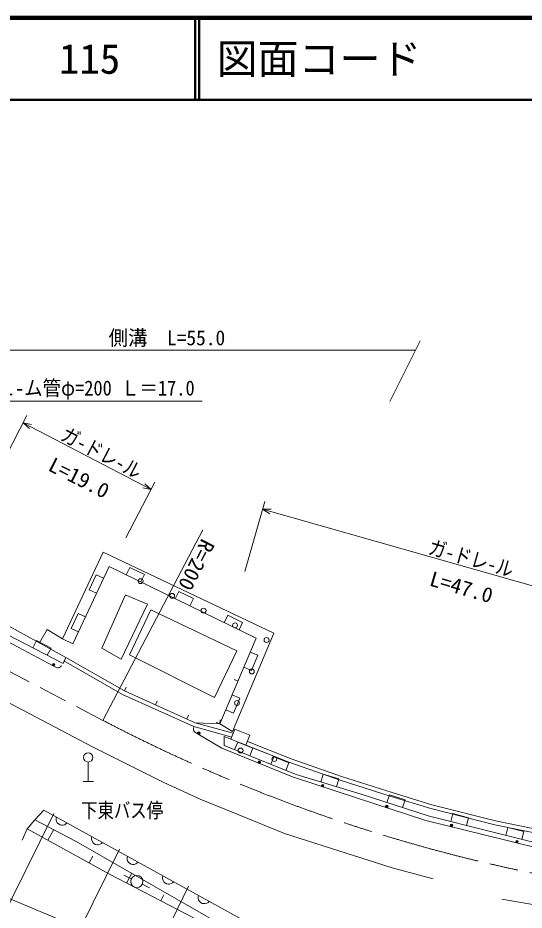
# Model space of a CAD drawing. Units: millimetres, scale not verified. Extents: x 40000 to 680000, y 20000 to 380000.
# Drawn here: x 96130 to 157915, y 271036 to 380000 of the extents above; entities that cross this region are included whole.
import ezdxf
from ezdxf.enums import TextEntityAlignment as Align

# ---------------------------------------------------------------- set-up
doc = ezdxf.new("R2010")
doc.units = ezdxf.units.MM
doc.header["$LTSCALE"] = 1000
doc.linetypes.add('CHAIN', pattern=[18.5, 12, -1.5, 3.5, -1.5])
for name, color, linetype, lineweight in [('M-BGD', 7, 'Continuous', 13), ('M-BGD-EXST', 7, 'Continuous', 13), ('M-BMK', 2, 'CHAIN', 13), ('M-STR-HTXT', 7, 'Continuous', 13), ('M-STR-STRC', 7, 'Continuous', 13), ('M-TTL', 2, 'Continuous', 140), ('M-TTL-LINE', 7, 'Continuous', 50)]:
    doc.layers.add(name, color=color, linetype=linetype, lineweight=lineweight)
doc.layers.add('M-BGD-HTXT', color=7, linetype='Continuous')
doc.layers.add('M-TTL-TXT', color=7, linetype='Continuous')
doc.styles.add('ＭＳ ゴシック', font='')
doc.styles.get('ＭＳ ゴシック').set_extended_font_data('MS Gothic')

msp = doc.modelspace()

# ---------------------------------------------------------------- linework, layer by layer
at = {"layer": 'M-BGD'}
for p, q in [((101575, 304173), (106530, 314752)), ((106530, 314752), (127353, 304843)), ((107266, 313012), (102847, 303571)), ((125210, 304240), (107266, 313012)), ((109798, 312887), (109358, 311989)), ((111594, 312009), (109798, 312887)), ((105680, 311981), (104832, 310170)), ((106585, 311557), (105680, 311981)), ((111155, 311110), (111594, 312009)), ((85438, 311003), (101977, 301897)), ((101642, 301160), (84769, 309932)), ((104832, 310170), (105737, 309746)), ((106396, 303035), (109208, 309463)), ((109208, 309530), (111953, 308392)), ((115779, 309963), (115340, 309065)), ((117576, 309085), (115779, 309963)), ((100428, 300879), (86130, 308523)), ((111953, 308392), (108739, 301696)), ((117137, 308187), (117576, 309085)), ((109743, 302231), (112355, 307722)), ((112355, 307722), (122867, 302700)), ((103470, 307260), (102622, 305449)), ((104376, 306837), (103470, 307260)), ((121760, 307040), (121321, 306141)), ((123557, 306161), (121760, 307040)), ((99700, 305311), (98775, 303660)), ((101575, 304173), (99700, 305311)), ((102622, 305449), (103528, 305025)), ((123118, 305263), (123557, 306161)), ((102847, 303571), (101575, 304173)), ((120791, 293795), (125210, 304240)), ((120791, 293795), (125210, 304240)), ((127353, 304843), (122331, 292858)), ((125210, 304240), (124750, 304435)), ((98404, 303971), (97942, 303083)), ((100178, 303048), (98404, 303971)), ((99717, 302161), (100178, 303048)), ((108739, 301696), (106396, 303035)), ((101977, 301897), (101642, 301160)), ((109141, 297812), (101977, 301897)), ((120122, 297009), (109743, 302231)), ((122867, 302700), (120122, 297009)), ((125416, 302160), (124495, 302550)), ((124637, 300318), (125416, 302160)), ((100693, 300737), (100428, 300879)), ((101420, 300825), (101328, 300738)), ((101458, 300895), (101420, 300825)), ((108914, 297366), (101729, 301462)), ((100834, 300662), (100693, 300737)), ((100976, 300631), (100834, 300662)), ((101093, 300637), (100976, 300631)), ((101228, 300678), (101093, 300637)), ((101328, 300738), (101228, 300678)), ((123716, 300708), (124637, 300318)), ((123001, 299018), (122540, 299212)), ((109141, 297812), (109346, 298268)), ((109141, 297812), (117778, 293929)), ((117778, 293929), (109141, 297812)), ((117608, 293457), (108914, 297366)), ((112937, 296106), (113142, 296562)), ((123207, 296938), (122286, 297327)), ((122427, 295096), (123207, 296938)), ((121506, 295485), (122427, 295096)), ((116733, 294399), (116938, 294855)), ((120791, 293795), (120814, 294294)), ((117551, 293124), (117561, 293257)), ((117562, 293024), (117551, 293124)), ((117561, 293257), (117594, 293354)), ((117594, 293354), (117625, 293405)), ((122263, 292164), (117608, 293457)), ((117778, 293929), (120791, 293795)), ((122397, 292646), (117778, 293929)), ((120791, 293795), (120331, 293990)), ((122331, 292858), (120791, 293795)), ((122596, 293150), (122108, 291915)), ((124459, 292414), (122596, 293150)), ((117600, 292932), (117562, 293024)), ((117672, 292819), (117600, 292932)), ((117748, 292751), (117672, 292819)), ((117886, 292669), (117748, 292751)), ((118144, 292516), (117886, 292669)), ((121021, 290807), (118144, 292516)), ((121316, 291141), (121316, 292228)), ((121316, 292228), (129321, 289065)), ((123971, 291179), (124459, 292414)), ((130112, 287583), (121316, 291141)), ((122108, 291915), (123971, 291179)), ((122963, 291553), (122588, 290626)), ((124817, 290803), (122963, 291553)), ((123971, 291179), (129321, 289065)), ((124155, 291644), (129497, 289534)), ((129654, 287300), (121021, 290807)), ((124442, 289876), (124817, 290803)), ((104713, 289126), (104713, 286746)), ((127361, 289775), (126986, 288848)), ((129215, 289025), (127361, 289775)), ((128840, 288098), (129215, 289025)), ((129321, 289065), (135448, 286891)), ((129321, 289065), (135448, 286891)), ((129497, 289534), (135608, 287365)), ((104083, 286746), (105343, 286746)), ((137568, 284692), (129654, 287300)), ((138018, 285211), (130112, 287583)), ((133394, 287642), (133107, 286685)), ((135310, 287068), (133394, 287642)), ((135023, 286110), (135310, 287068)), ((135448, 286891), (141674, 284915)), ((135448, 286891), (141674, 284915)), ((135608, 287365), (141821, 285393)), ((145931, 281994), (137568, 284692)), ((146221, 282543), (138018, 285211)), ((141478, 285137), (141168, 284186)), ((143380, 284519), (141478, 285137)), ((141674, 284915), (146517, 283432)), ((141674, 284915), (146517, 283432)), ((141821, 285393), (146652, 283914)), ((143070, 283568), (143380, 284519)), ((146517, 283432), (154324, 281456)), ((146517, 283432), (154324, 281456)), ((146652, 283914), (154436, 281943)), ((99316, 283248), (98207, 282078)), ((125322, 268879), (99316, 283248)), ((100827, 282414), (100792, 282227)), ((100792, 282227), (100798, 282052)), ((153633, 280665), (146221, 282543)), ((149203, 282819), (148957, 281850)), ((151141, 282328), (149203, 282819)), ((150896, 281358), (151141, 282328)), ((98207, 282078), (97283, 280970)), ((98207, 282078), (103258, 279430)), ((100798, 282052), (100857, 281848)), ((100857, 281848), (100945, 281697)), ((100945, 281697), (101073, 281558)), ((101073, 281558), (101283, 281441)), ((101283, 281441), (101470, 281407)), ((101470, 281407), (101645, 281413)), ((101645, 281413), (101849, 281472)), ((101849, 281472), (102000, 281560)), ((102000, 281560), (102140, 281688)), ((153215, 280196), (145931, 281994)), ((154324, 281456), (164602, 279380)), ((154324, 281456), (162207, 279836)), ((154436, 281943), (162308, 280326)), ((155914, 281134), (155676, 280163)), ((157857, 280656), (155914, 281134)), ((97283, 280970), (96668, 279585)), ((107323, 275427), (97283, 280970)), ((99793, 279584), (100505, 280873)), ((159779, 278577), (153215, 280196)), ((159661, 279183), (153633, 280665)), ((157618, 279685), (157857, 280656)), ((103258, 279430), (124944, 267006)), ((105161, 280019), (105126, 279832)), ((105126, 279832), (105133, 279657)), ((105133, 279657), (105191, 279454)), ((105191, 279454), (105279, 279302)), ((105279, 279302), (105408, 279163)), ((105408, 279163), (105618, 279047)), ((105618, 279047), (105804, 279012)), ((105804, 279012), (105979, 279018)), ((105979, 279018), (106183, 279077)), ((106183, 279077), (106334, 279165)), ((106334, 279165), (106474, 279293)), ((104813, 276812), (105260, 277622)), ((109495, 277624), (109461, 277437)), ((109461, 277437), (109467, 277263)), ((109467, 277263), (109526, 277059)), ((109526, 277059), (109614, 276907)), ((109614, 276907), (109742, 276768)), ((110517, 276682), (110669, 276770)), ((110669, 276770), (110808, 276899)), ((109742, 276768), (109952, 276652)), ((109952, 276652), (110139, 276617)), ((110139, 276617), (110314, 276624)), ((110314, 276624), (110517, 276682)), ((119825, 268898), (107323, 275427)), ((109978, 274865), (109083, 275312)), ((109406, 274338), (110037, 275546)), ((113830, 275229), (113795, 275043)), ((113795, 275043), (113801, 274868)), ((113801, 274868), (113860, 274664)), ((113860, 274664), (113948, 274513)), ((90940, 274160), (110772, 265907)), ((111319, 274194), (112214, 273747)), ((113948, 274513), (114076, 274373)), ((114076, 274373), (114287, 274257)), ((114287, 274257), (114473, 274222)), ((114473, 274222), (114648, 274229)), ((114648, 274229), (114852, 274287)), ((114852, 274287), (115003, 274375)), ((115003, 274375), (115143, 274504)), ((113574, 272162), (113958, 272897)), ((118164, 272834), (118130, 272648)), ((118130, 272648), (118136, 272473)), ((118136, 272473), (118195, 272269)), ((118195, 272269), (118282, 272118)), ((118282, 272118), (118411, 271978)), ((118411, 271978), (118621, 271862)), ((118621, 271862), (118807, 271828)), ((118807, 271828), (118982, 271834)), ((118982, 271834), (119186, 271893)), ((119186, 271893), (119337, 271980)), ((119337, 271980), (119477, 272109))]:
    msp.add_line(p, q, dxfattribs=at)
for centre, radius in [((111109, 311213), 300), ((114951, 309414), 300), ((118794, 307616), 300), ((122636, 305817), 300), ((126479, 304018), 300), ((100499, 301011), 150), ((100499, 301011), 90), ((100499, 301011), 30), ((124680, 300176), 300), ((122881, 296333), 300), ((118220, 292645), 150), ((118220, 292645), 90), ((118220, 292645), 30), ((104713, 289686), 560), ((123308, 290536), 300), ((125610, 289105), 150), ((125610, 289105), 90), ((125610, 289105), 30), ((127421, 289494), 300), ((133321, 286249), 150), ((133321, 286249), 90), ((133321, 286249), 30), ((141152, 283694), 150), ((141152, 283694), 90), ((141152, 283694), 30), ((149043, 281380), 150), ((149043, 281380), 90), ((149043, 281380), 30), ((157041, 279407), 150), ((157041, 279407), 90), ((157041, 279407), 30), ((110648, 274529), 750)]:
    msp.add_circle(centre, radius, dxfattribs=at)
at = {"layer": 'M-BGD-EXST'}
for p, q in [((90244, 262087), (100529, 282844)), ((98004, 257284), (108536, 278471)), ((107242, 254082), (116974, 273975))]:
    msp.add_line(p, q, dxfattribs=at)
at = {"layer": 'M-BMK'}
msp.add_line((70497, 313083), (106517, 294208), dxfattribs=at)
msp.add_arc((199138, 471469), 200000, 242.41234, 258.81915, dxfattribs=at)
at = {"layer": 'M-STR-HTXT'}
for p, q in [((145242, 340565), (141523, 333149)), ((82872, 339401), (144659, 339401)), ((90613, 333181), (118630, 333181)), ((93181, 323669), (97237, 331437)), ((97531, 329839), (96774, 330550)), ((96774, 330550), (97790, 330335)), ((96774, 330550), (112394, 322395)), ((112857, 323281), (109315, 316498)), ((112394, 322395), (111378, 322609)), ((111637, 323106), (112394, 322395)), ((123846, 312383), (126276, 320948)), ((126889, 319444), (126003, 319986)), ((126003, 319986), (127042, 319983)), ((126003, 319986), (174246, 306301)), ((106517, 294208), (118722, 317465))]:
    msp.add_line(p, q, dxfattribs=at)
at = {"layer": 'M-STR-STRC'}
for p, q in [((76580, 306045), (105223, 290980)), ((105223, 290980), (113961, 286605)), ((113961, 286605), (118377, 284583)), ((118377, 284583), (123082, 282685)), ((123082, 282685), (128654, 280415)), ((128654, 280415), (137073, 277714)), ((137073, 277714), (141820, 276187)), ((141820, 276187), (146813, 274866)), ((155180, 272390), (161660, 271234))]:
    msp.add_line(p, q, dxfattribs=at)
at = {"layer": 'M-TTL'}
msp.add_line((680000, 380000), (40000, 380000), dxfattribs=at)
at = {"layer": 'M-TTL-LINE'}
for p, q in [((117750, 380000), (117750, 370000)), ((118250, 380000), (118250, 370000)), ((40000, 370000), (680000, 370000))]:
    msp.add_line(p, q, dxfattribs=at)

# ---------------------------------------------------------------- texts
at = {"layer": 'M-BGD-HTXT', "style": 'ＭＳ ゴシック', "width": 0.8}
msp.add_text('下東バス停', height=1833, dxfattribs=at).set_placement((103854, 281756), align=Align.BOTTOM_LEFT)
at = {"layer": 'M-STR-HTXT', "style": 'ＭＳ ゴシック'}
for s, width, p in [('側溝\u3000L=55.0', 0.95, (107201, 339464)), ('ヒュ-ム管φ=200 Ｌ＝17.0', 0.9, (91280, 333329))]:
    msp.add_text(s, height=1833, dxfattribs=dict(at, width=width)).set_placement(p, align=Align.BOTTOM_LEFT)
for s, rotation, width, p in [('ガ-ドレ-ル', 332.5, 0.85, (100956, 328031)), ('L=19.0', 333.1, 1.05, (99439, 324297)), ('R=200', 243.1, 1.05, (118100, 316775)), ('ガ-ドレ-ル', 344.1, 0.85, (145947, 314043)), ('L=47.0', 343.8, 1.05, (146084, 310173))]:
    msp.add_text(s, height=1833, rotation=rotation, dxfattribs=dict(at, width=width)).set_placement(p, align=Align.BOTTOM_LEFT)
at = {"layer": 'M-TTL-TXT', "style": 'ＭＳ ゴシック'}
for s, p in [('図面コード', (120380, 375000)), ('115', (101142, 375000))]:
    msp.add_text(s, height=3666, dxfattribs=at).set_placement(p, align=Align.MIDDLE_LEFT)

doc.saveas('drawing.dxf')
